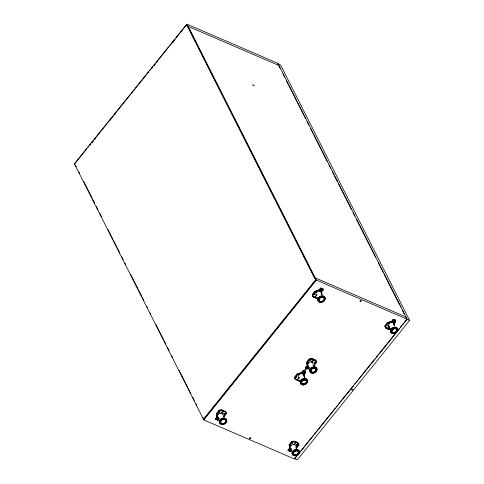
<?xml version="1.0" encoding="UTF-8"?>
<svg xmlns="http://www.w3.org/2000/svg" width="484" height="484" viewBox="0 0 484 484"><rect width="100%" height="100%" fill="white"/><g stroke="black" fill="none" stroke-linecap="round" stroke-linejoin="round"><path stroke-width="0.73" d="M224.63 413.578L224.195 414.014L223.947 413.566M311.158 362.298C312.216 358.983 315.574 359.134 311.841 362.31M314.382 293.988L313.953 294.423L313.65 294.054M314.872 362.256L314.34 362.685L314.189 362.238M224.727 413.572L224.516 414.201L223.85 413.995M314.969 362.25L314.394 362.77L314.055 362.286M223.662 416.99L226.143 413.905A3.43 2.523 -26.8 0 0 224.939 411.606L224.679 411.11L224.818 411.751A3.231 2.378 -26.8 0 1 225.992 413.687L223.56 416.863L225.871 413.445A3.43 2.523 -26.8 0 0 224.691 411.116L222.271 410.075A3.43 2.523 -26.8 0 0 218.937 410.42L216.457 413.499L217.08 417.317L215.731 419.507L215.695 418.896L217.153 417.081L216.778 413.753L219.337 410.547A3.025 2.226 -26.8 0 1 219.585 410.438M297.46 374.295L295.028 377.472A3.231 2.378 -26.8 0 0 296.202 379.408L298.731 380.69A3.231 2.378 -26.8 0 0 300.262 380.896M298.156 374.065L301.623 372.922L303.486 370.877L301.75 373.164L297.587 374.537L295.149 377.72A3.231 2.378 -26.8 0 0 296.329 379.656M318.127 298.386A3.43 2.523 -26.8 0 1 316.227 298.217L313.807 297.17A3.43 2.523 -26.8 0 1 312.597 294.871L312.718 294.435M312.942 296.299A3.43 2.523 -26.8 0 1 312.355 294.381L314.836 291.301L318.998 289.928L320.898 287.98L321.207 288.494L319.349 290.539L315.187 291.912L312.755 295.089A3.231 2.378 -26.8 0 0 313.928 297.025L316.33 298.059A3.231 2.378 -26.8 0 0 318.133 298.229M296.075 447.924L298.507 444.748A3.231 2.378 -26.8 0 0 297.333 442.806L297.454 443.054A3.231 2.378 -26.8 0 1 298.634 444.99L296.196 448.166M313.674 365.299L316.106 362.117A3.231 2.378 -26.8 0 0 314.933 360.181A3.025 2.226 -26.8 0 1 315.072 360.296M313.795 365.541L316.233 362.359A3.231 2.378 -26.8 0 0 315.054 360.423L314.921 360.175M390.769 329.689A3.43 2.523 -26.8 0 1 388.864 329.519L386.444 328.473A3.43 2.523 -26.8 0 1 385.24 326.174L387.702 322.967L391.865 321.594L393.329 319.779C394.176 319.361 395.543 319.972 395.567 320.94L394.109 322.755L394.436 325.599M386.577 328.334L386.444 328.085A3.231 2.378 -26.8 0 1 385.27 326.149L384.992 325.684L387.478 322.604L391.635 321.231L393.54 319.277L393.849 319.791L391.986 321.842L387.829 323.209L385.391 326.391A3.231 2.378 -26.8 0 0 386.571 328.327L388.967 329.362M313.553 294.066L313.844 294.508L314.485 294.042M220.916 413.542C222.156 410.22 225.229 410.565 221.599 413.639M389.705 323.554C389.251 321.86 386.885 323.826 389.402 323.808M295.948 376.691C296.88 375.481 297.17 377.677 295.966 376.988M321.624 289.178L319.984 291.435M321.636 289.378C321.539 287.859 319.47 290.938 319.379 291.174M301.726 373.884C303.063 370.575 305.936 371.101 302.379 374.065M308.877 363.212C308.967 361.578 305.852 363.127 308.52 363.399M391.967 322.556C393.304 319.252 396.178 319.773 392.621 322.737M218.974 411.521C220.087 410.287 220.129 412.985 219.004 411.908M296.456 444.911C297.503 443.767 297.521 446.03 296.432 445.213M176.2 37.716L187.078 24.2L277.883 63.325L407.129 319.204L294.556 459.032L203.758 419.9L74.415 163.78L186.515 24.539L186.969 24.738L315.973 280.121L203.873 419.362L203.419 419.168L315.52 279.927L186.515 24.539M74.512 164.028L86.805 148.751M87.755 147.578L88.699 146.404M89.643 145.23L90.593 144.05M92.008 142.29L92.958 141.116M94.374 139.35L106.674 124.079M107.617 122.9L110.927 118.792M111.877 117.612L112.82 116.438M114.242 114.678L130.795 94.114M131.739 92.94L132.689 91.766M135.526 88.239L148.769 71.789M149.713 70.616L150.663 69.436M151.607 68.262L152.551 67.088M153.972 65.328L154.916 64.148M156.338 62.388L168.632 47.111M169.582 45.938L172.891 41.824M173.835 40.65L174.784 39.476M90.006 145.176L90.95 144.002M91.893 142.828L93.315 141.068M94.259 139.888L95.209 138.714M109.868 120.504L111.29 118.737M112.234 117.564L113.183 116.39M114.127 115.216L115.071 114.036M132.102 92.892L133.046 91.712M133.995 90.538L134.939 89.365M151.964 68.214L152.914 67.04M153.858 65.866L155.279 64.1M156.223 62.926L157.167 61.752M172.304 42.949L175.141 39.428M176.091 38.248L177.035 37.074M203.758 419.9L316.33 280.073L187.078 24.2M217.08 417.317L216.699 413.989L219.185 410.904A3.43 2.523 -26.8 0 1 222.519 410.559L222.271 410.075M313.941 297.031L313.807 296.783A3.231 2.378 -26.8 0 1 312.628 294.847L315.084 291.785L319.246 290.412L321.207 288.494M215.816 419.138L217.28 417.323L216.899 413.995L219.518 410.898A3.231 2.378 -26.8 0 1 222.404 410.71L224.806 411.745M215.67 419.483L215.368 418.648L217.213 416.724M315.187 291.912L319.228 290.297L320.686 288.482C321.533 288.059 322.907 288.67 322.931 289.638L321.467 291.453L321.848 294.78M215.731 419.507L215.695 418.896M217.982 417.123L216.802 419.09L218.587 417.383M316.361 294.919L315.187 296.886L316.966 295.179M314.769 297.206L315.126 296.765M321.509 288.833L321.866 288.391M219.137 418.817L217.534 420.287L218.907 418.448M316.215 298.211L315.967 297.721L316.427 297.515A3.025 2.226 -26.8 0 0 316.651 297.575M322.15 290.061L322.828 288.809L320.898 287.98M321.721 294.538L321.346 291.205L322.804 289.39M217.534 420.287L219.028 418.69M322.931 289.638L323.016 289.269L321.666 291.459L322.041 294.786M223.668 415.677L225.066 413.947M295.53 379.075A3.43 2.523 -26.8 0 1 294.75 377.012L297.236 373.926L301.399 372.553L303.299 370.605L305.229 371.434L305.531 372.269L304.067 374.084L304.442 377.411L304.194 376.927M316.179 361.851A3.43 2.523 -26.8 0 0 314.933 359.793L312.513 358.747A3.43 2.523 -26.8 0 0 309.179 359.092L306.693 362.177L307.322 365.995L305.973 368.179L306.057 367.816M295.119 377.06L296.976 374.749M308.024 361.034L308.949 359.878M305.973 368.179L307.515 366.001L307.013 362.425L309.639 359.328A3.231 2.378 -26.8 0 1 312.525 359.14L315.181 360.277A3.43 2.523 -26.8 0 1 316.385 362.576L313.904 365.662M300.237 381.059A3.43 2.523 -26.8 0 1 298.628 380.841L296.202 379.801A3.43 2.523 -26.8 0 1 294.998 377.496L297.478 374.416L301.641 373.043L303.607 371.119M307.322 365.995L306.941 362.661L309.427 359.582A3.43 2.523 -26.8 0 1 312.761 359.237L312.513 358.747M307.515 366.001L307.14 362.673L309.76 359.57A3.231 2.378 -26.8 0 1 312.646 359.382L315.048 360.417M305.912 368.155L305.61 367.32L307.455 365.402M305.967 367.792L307.394 365.753M298.761 377.55L297.587 379.516L299.366 377.81M308.217 365.795C305.809 367.283 307.261 368.923 308.411 366.576M304.261 371.022L303.728 371.434M305.204 372.021L303.867 374.078L305.325 372.263L305.289 371.651L303.486 370.877M309.373 367.489L307.776 368.959L309.149 367.12M298.628 380.841L298.604 380.055M305.325 372.263L305.477 371.924M307.776 368.959L308.907 367.822M296.299 448.293L298.785 445.207L298.537 444.717A3.43 2.523 -26.8 0 0 297.333 442.418L294.913 441.378A3.43 2.523 -26.8 0 0 291.574 441.723L289.093 444.802L289.716 448.62L288.373 450.81L288.331 450.199L289.795 448.384L289.414 445.056L292.034 441.959A3.231 2.378 -26.8 0 1 293.673 441.547M290.884 443.084L291.973 441.85M289.716 448.62L289.341 445.292L291.822 442.207A3.43 2.523 -26.8 0 1 295.155 441.862L294.913 441.378L294.466 441.589A3.025 2.226 -26.8 0 0 294.006 441.487M385.24 326.174L387.72 323.088L391.883 321.715L393.849 319.791M288.373 450.81L289.916 448.626L289.535 445.298L292.161 442.201A3.231 2.378 -26.8 0 1 295.046 442.013M288.307 450.779L288.01 449.951L289.856 448.027M290.618 448.426L289.444 450.392L291.223 448.686M293.631 444.681C295.131 441.287 297.708 442.176 294.169 445.014M389.003 326.222C386.589 327.704 388.041 329.35 389.19 326.996M295.766 442.34L296.123 441.898M394.151 320.136L394.502 319.694M291.773 450.12L290.176 451.584L291.543 449.751M297.079 442.709L297.321 442.412L297.575 442.908A3.43 2.523 -26.8 0 1 298.785 445.207M394.793 321.364L395.47 320.112L393.54 319.277M394.285 325.169L393.982 322.507L395.446 320.692M290.176 451.584L291.671 449.993M395.567 320.94L395.652 320.571L394.303 322.761L394.605 325.423M295.845 447.555L297.708 445.25M297.962 454.506L294.647 458.626L297.37 459.8L353.302 390.328L350.573 389.154L340.621 401.514M298.912 453.326L313.602 435.074M314.552 433.9L315.501 432.72M316.445 431.54L335.406 407.994M336.356 406.814L337.306 405.64M338.249 404.461L339.671 402.694M353.302 385.766L350.93 388.712L353.653 389.886L409.585 320.414L280.52 64.904L277.792 63.731L280.182 68.45M354.724 384L355.667 382.826M356.617 381.646L357.567 380.472M358.517 379.293L375.106 358.686M376.528 356.92L377.472 355.74M378.421 354.566L399.276 328.66M400.226 327.48L401.647 325.714M402.597 324.54L403.541 323.36M404.491 322.181L406.863 319.24L409.585 320.414M309.415 359.303L309.578 359.219A3.025 2.226 -26.8 0 1 310.081 359.019M219.179 410.765L219.397 410.656A3.231 2.378 -26.8 0 1 219.663 410.535M386.438 325.097L387.115 325.242L386.48 325.811M315.846 291.459L314.836 291.301L315.084 291.785M386.498 325.145L387.025 325.375L386.492 325.726M309.5 360.023L310.026 360.169L309.494 360.598M291.997 442.612C290.854 443.834 292.844 443.308 292.282 442.618M309.494 359.945L310.123 360.163L309.554 360.683M387.684 322.846L387.478 322.604L387.72 323.088M388.525 322.574L391.06 321.733M298.283 373.896L300.189 373.267M316.76 292.505C314.606 292.663 316.088 290.557 317.093 292.088M320.093 288.815C319.016 290.563 326.646 292.33 321.152 289.275M216.039 418.073C214.769 419.114 221.297 421.6 218.157 418.981M188.191 26.396L278.99 65.522M74.415 163.78L74.869 163.979M315.223 277.883L406.022 317.008M316.33 280.073L407.129 319.204M315.52 279.927L315.973 280.121M313.85 294.042L314.152 294.169M386.492 325.345L386.795 325.472M313.814 296.789L316.203 297.817A3.231 2.378 -26.8 0 0 317.74 298.029M386.456 328.091L388.846 329.12A3.231 2.378 -26.8 0 0 390.927 329.229M309.494 360.217L309.796 360.35M314.34 362.304L314.642 362.437M307.11 362.353L306.693 362.177L306.941 362.661M307.866 367.429C301.514 364.851 312.368 371.736 308.399 367.659M305.664 367.665L307.842 368.983M305.852 367.937L307.655 368.717M299.348 374.537L298.053 374.374L298.876 375.124M296.25 376.667L296.553 376.8M219.936 410.438A3.231 2.378 -26.8 0 1 222.283 410.468L224.939 411.606M293.939 441.547A3.231 2.378 -26.8 0 1 294.919 441.771L297.575 442.908M297.442 443.048L294.919 441.771M219.252 411.545L219.554 411.672M224.098 413.632L224.401 413.759M291.894 442.848L292.197 442.975M296.734 444.935L297.037 445.062M218.568 414.11L217.274 413.947L218.096 414.697M290.733 446L289.91 445.25L291.326 445.522M288.059 450.295L289.027 450.713M215.61 419.265L217.413 420.039M288.246 450.568L290.049 451.342M295.736 379.202A3.43 2.523 -26.8 0 0 295.96 379.311L298.737 380.69M394.98 321.098C387.654 317.105 398.181 325.49 395.041 321.134M292.445 442.612L292.312 443.181L291.592 443.126M282.904 73.84L284.604 77.216M286.31 80.586L288.01 83.956M288.694 85.305L304.019 115.64M304.696 116.989L305.38 118.338M307.08 121.708L308.786 125.078M310.486 128.448L313.209 133.844M313.892 135.193L327.172 161.487M328.878 164.856L330.578 168.226M332.284 171.596L333.984 174.966M334.668 176.315L337.39 181.712M338.074 183.055L351.354 209.348M353.054 212.718L354.76 216.094M356.46 219.464L359.182 224.854M359.866 226.203L375.53 257.216M378.258 262.606L379.958 265.982M380.642 267.325L383.364 272.722M384.042 274.071L399.367 304.406M400.05 305.755L400.734 307.104M402.434 310.474L404.14 313.844M405.84 317.214L406.524 318.563M395.47 320.112L395.712 320.596M395.525 320.456L395.767 320.94M393.099 319.41L393.347 319.9M394.061 322.271L394.303 322.761M391.883 321.715L391.695 321.527M388.61 325.72L390.812 330.082M388.864 329.519L388.604 329.023A3.43 2.523 -26.8 0 0 388.858 329.12L388.979 329.368A3.231 2.378 -26.8 0 0 390.776 329.531M386.456 328.479L386.196 327.989A3.43 2.523 -26.8 0 1 384.992 325.684M322.828 288.809L323.076 289.299M322.882 289.154L323.13 289.638M320.462 288.107L320.711 288.597M321.418 290.969L321.666 291.459M319.246 290.412L318.998 289.928L315.048 291.543L312.785 294.895M315.979 297.727L316.227 298.217M313.559 296.686L313.82 297.176M312.355 294.381L312.597 294.871M314.921 359.787L315.181 360.277M316.137 362.092L316.385 362.576M309.179 359.092L309.427 359.582M308.03 368.366L308.278 368.856M305.93 367.568L306.088 368.034M305.61 367.32L305.858 367.81M305.289 371.651L305.531 372.269M303.299 370.605L303.547 371.095M302.863 370.738L303.208 371.349M304.067 374.084L303.819 373.6L304.242 377.405M301.75 373.164L301.453 372.849M297.236 373.926L297.587 374.537M295.96 379.311L296.22 379.807M294.75 377.012L294.998 377.496M291.574 441.723L291.943 442.315M289.341 445.292L289.093 444.802L289.493 444.82M289.989 451.124L290.237 451.614M288.01 449.951L288.252 450.441M226.143 413.905L225.901 413.415A3.231 2.378 -26.8 0 0 224.691 411.503A3.025 2.226 -26.8 0 1 224.836 411.624M218.937 410.42L219.3 411.013M216.457 413.499L216.699 413.989M217.788 419.689L218.036 420.179M217.352 419.822L217.6 420.312M215.368 418.648L215.616 419.138M75.552 165.328L76.23 166.671M78.953 172.062L79.636 173.411M83.72 181.5L92.226 198.343M92.91 199.692L94.61 203.062M96.31 206.432L98.016 209.802M99.716 213.166L101.416 216.536M107.884 229.343L112.99 239.447M113.673 240.796L116.396 246.187M117.074 247.536L119.802 252.926M121.502 256.296L123.202 259.666M124.902 263.036L125.586 264.379M130.692 274.488L138.182 289.311M138.86 290.66L141.582 296.051M142.266 297.4L143.966 300.77M146.688 306.16L147.372 307.509M150.094 312.9L150.772 314.243M155.878 324.353L163.368 339.175M164.052 340.524L165.752 343.894M167.452 347.264L169.152 350.634M171.881 356.024L172.558 357.374M179.026 370.175L187.538 387.019M188.216 388.368L190.938 393.758M192.638 397.128L194.344 400.498M196.044 403.868L196.728 405.211M202.85 417.341L203.873 419.362M305.229 371.434L305.283 371.779M393.813 323.596L393.952 324.812M321.176 292.294L321.315 293.51M303.746 373.836L303.898 375.167M220.395 423.609A3.836 2.819 -26.8 0 1 221.521 418.539A3.836 2.819 -26.8 0 1 226.603 420.203M226.409 421.219A3.836 2.819 -26.8 0 1 226.258 421.558M223.796 423.681A3.836 2.819 -26.8 0 1 223.396 423.821M221.037 423.887A3.836 2.819 -26.8 0 1 220.704 423.766M220.613 410.178A3.025 2.226 -26.8 0 1 221.363 410.184M225.266 412.059A3.025 2.226 -26.8 0 1 225.562 413.015M218.036 417.172A2.825 2.081 -26.8 0 1 219.349 413.433A2.825 2.081 -26.8 0 1 222.797 415.048M310.359 372.093A3.836 2.819 -26.8 0 1 312.343 366.939A3.836 2.819 -26.8 0 1 316.76 369.552M316.07 370.889A3.836 2.819 -26.8 0 1 315.798 371.192M315.495 371.476A3.836 2.819 -26.8 0 1 315.163 371.736M311.279 372.559A3.836 2.819 -26.8 0 1 310.946 372.438M310.595 358.892A3.025 2.226 -26.8 0 1 311.841 358.904M315.38 360.574A3.025 2.226 -26.8 0 1 315.61 360.901M308.477 365.983A2.825 2.081 -26.8 0 1 308.181 363.206A2.825 2.081 -26.8 0 1 311.593 361.851A2.825 2.081 -26.8 0 1 312.906 364.222M391.725 332.865A3.836 2.819 -26.8 0 1 392.542 327.638A3.836 2.819 -26.8 0 1 397.606 329.634M397.279 330.657A3.836 2.819 -26.8 0 1 397.08 330.989M396.85 331.31A3.836 2.819 -26.8 0 1 396.577 331.619M395.942 332.163A3.836 2.819 -26.8 0 1 395.591 332.399M386.238 327.595A3.025 2.226 -26.8 0 1 386.057 327.48M385.518 326.875A3.025 2.226 -26.8 0 1 385.379 326.5M390.534 328.89A3.025 2.226 -26.8 0 1 389.293 328.872M389.487 326.525A2.825 2.081 -26.8 0 1 388.797 323.869A2.825 2.081 -26.8 0 1 392.101 322.235A2.825 2.081 -26.8 0 1 393.77 324.395M292.517 454.5A3.836 2.819 -26.8 0 1 294.351 449.739A3.836 2.819 -26.8 0 1 299.215 451.179M294.036 455.275A3.836 2.819 -26.8 0 1 293.679 455.19M293.032 454.912A3.836 2.819 -26.8 0 1 292.76 454.718M292.475 441.644A3.025 2.226 -26.8 0 1 293.51 441.462M297.472 442.927A3.025 2.226 -26.8 0 1 297.636 443.054M297.908 443.356A3.025 2.226 -26.8 0 1 298.011 443.532M291.102 448.728A2.825 2.081 -26.8 0 1 291.568 444.953A2.825 2.081 -26.8 0 1 295.446 446.103M319.083 301.562A3.836 2.819 -26.8 0 1 319.718 296.444A3.836 2.819 -26.8 0 1 324.982 297.999M324.637 299.354A3.836 2.819 -26.8 0 1 324.443 299.687M320.16 301.816A3.836 2.819 -26.8 0 1 319.779 301.768M319.676 300.824A2.825 2.081 -26.8 0 1 318.72 299.808M312.882 295.573A3.025 2.226 -26.8 0 1 312.7 294.998M313.336 296.577A3.43 2.523 -26.8 0 1 313.13 296.444M317.298 297.962A3.43 2.523 -26.8 0 1 316.476 297.884M316.24 294.804A2.825 2.081 -26.8 0 1 318.024 291.114A2.825 2.081 -26.8 0 1 321.128 293.092M316.845 295.222A2.825 2.081 -26.8 0 1 316.415 294.968M301.822 384.308A3.836 2.819 -26.8 0 1 300.552 380.587A3.836 2.819 -26.8 0 1 305.404 378.421A3.836 2.819 -26.8 0 1 307.037 381.985M295.506 378.53A3.025 2.226 -26.8 0 1 295.282 378.198M299.777 380.267A3.025 2.226 -26.8 0 1 299.051 380.2M300.413 380.618A3.231 2.378 -26.8 0 1 298.616 380.448M298.816 377.593A2.825 2.081 -26.8 0 1 299.989 373.926A2.825 2.081 -26.8 0 1 303.589 375.221M299.245 377.847A2.825 2.081 -26.8 0 1 299.015 377.732M219.028 411.642C219.76 412.652 219.954 410.468 219.028 411.642M219.149 411.884L219.875 411.588L219.149 411.884M223.989 413.971L224.721 413.675L223.989 413.971M296.02 376.77C296.759 377.78 296.946 375.59 296.02 376.77M296.147 377.012C296.88 378.022 297.073 375.838 296.147 377.012M296.504 445.032C297.176 446.665 297.745 443.774 296.504 445.032M309.391 360.562C310.123 361.572 310.317 359.382 309.391 360.562M313.747 294.381C314.485 295.391 314.673 293.207 313.747 294.381M314.231 362.649C314.969 363.659 315.157 361.469 314.231 362.649M386.383 325.684C387.121 326.694 387.309 324.51 386.383 325.684M252.902 84.9L253.997 85.777L252.902 84.9M288.373 449.388C290.436 453.49 294.326 450.725 288.391 449.358M302.191 371.458C304.055 375.402 308.344 373.019 302.204 371.434M296.656 445.189L297.267 444.965L296.656 445.189M360.405 301.514A0.708 0.52 -26.8 0 0 361.336 300.758A0.708 0.52 -26.8 0 0 360.265 300.606A0.708 0.52 -26.8 0 0 360.405 301.514M249.962 438.698A0.708 0.52 -26.8 0 0 250.893 437.941A0.708 0.52 -26.8 0 0 249.817 437.79A0.708 0.52 -26.8 0 0 249.962 438.698M305.18 370.109A0.708 0.52 -26.8 0 0 306.112 369.346A0.708 0.52 -26.8 0 0 305.041 369.195A0.708 0.52 -26.8 0 0 305.18 370.109M222.785 423.603A2.62 1.93 -26.8 0 0 225.574 420.354A2.62 1.93 -26.8 0 0 221.321 420.602A2.62 1.93 -26.8 0 0 222.785 423.603M222.755 423.766A2.825 2.081 -26.8 0 0 225.756 420.263A2.825 2.081 -26.8 0 0 221.17 420.529A2.825 2.081 -26.8 0 0 222.755 423.766M222.555 424.504A3.836 2.819 -26.8 0 0 226.633 419.755A3.836 2.819 -26.8 0 0 220.408 420.118A3.836 2.819 -26.8 0 0 222.555 424.504M222.652 424.468A3.63 2.674 -26.8 0 0 226.512 419.967A3.63 2.674 -26.8 0 0 220.613 420.312A3.63 2.674 -26.8 0 0 222.652 424.468M313.057 372.341A2.62 1.93 -26.8 0 0 315.846 369.092A2.62 1.93 -26.8 0 0 311.593 369.34A2.62 1.93 -26.8 0 0 313.057 372.341M313.027 372.281A2.62 1.93 -26.8 0 0 315.816 369.032A2.62 1.93 -26.8 0 0 311.563 369.274A2.62 1.93 -26.8 0 0 313.027 372.281M312.997 372.438A2.825 2.081 -26.8 0 0 315.998 368.941A2.825 2.081 -26.8 0 0 311.412 369.207A2.825 2.081 -26.8 0 0 312.997 372.438M313.027 372.499A2.825 2.081 -26.8 0 0 316.028 369.002A2.825 2.081 -26.8 0 0 311.442 369.268A2.825 2.081 -26.8 0 0 313.027 372.499M312.797 373.182A3.836 2.819 -26.8 0 0 316.869 368.427A3.836 2.819 -26.8 0 0 310.649 368.79A3.836 2.819 -26.8 0 0 312.797 373.182M312.888 373.146A3.63 2.674 -26.8 0 0 316.754 368.639A3.63 2.674 -26.8 0 0 310.855 368.983A3.63 2.674 -26.8 0 0 312.888 373.146M393.843 332.762A2.62 1.93 -26.8 0 0 396.626 329.513A2.62 1.93 -26.8 0 0 392.373 329.761A2.62 1.93 -26.8 0 0 393.807 332.702A2.62 1.93 -26.8 0 0 396.596 329.453A2.62 1.93 -26.8 0 0 392.342 329.701A2.62 1.93 -26.8 0 0 393.843 332.762M393.776 332.865A2.825 2.081 -26.8 0 0 396.777 329.362A2.825 2.081 -26.8 0 0 392.191 329.628A2.825 2.081 -26.8 0 0 393.776 332.865A2.825 2.081 -26.8 0 0 396.807 329.423A2.825 2.081 -26.8 0 0 392.228 329.689A2.825 2.081 -26.8 0 0 393.807 332.925M393.577 333.609A3.836 2.819 -26.8 0 0 397.654 328.854A3.836 2.819 -26.8 0 0 391.429 329.217A3.836 2.819 -26.8 0 0 393.577 333.609M393.673 333.567A3.63 2.674 -26.8 0 0 397.533 329.066A3.63 2.674 -26.8 0 0 391.635 329.41A3.63 2.674 -26.8 0 0 393.673 333.567M295.458 454.966A2.62 1.93 -26.8 0 0 298.247 451.717A2.62 1.93 -26.8 0 0 293.988 451.965A2.62 1.93 -26.8 0 0 295.428 454.906A2.62 1.93 -26.8 0 0 298.217 451.657A2.62 1.93 -26.8 0 0 293.957 451.905A2.62 1.93 -26.8 0 0 295.458 454.966M295.391 455.069A2.825 2.081 -26.8 0 0 298.398 451.566A2.825 2.081 -26.8 0 0 293.812 451.832A2.825 2.081 -26.8 0 0 295.391 455.069M295.421 455.129A2.825 2.081 -26.8 0 0 298.428 451.626A2.825 2.081 -26.8 0 0 293.842 451.893A2.825 2.081 -26.8 0 0 295.421 455.129M295.192 455.807A3.836 2.819 -26.8 0 0 299.269 451.058A3.836 2.819 -26.8 0 0 293.044 451.421A3.836 2.819 -26.8 0 0 295.192 455.807M295.288 455.771A3.63 2.674 -26.8 0 0 299.148 451.269A3.63 2.674 -26.8 0 0 293.256 451.614A3.63 2.674 -26.8 0 0 295.288 455.771M321.201 301.465A2.62 1.93 -26.8 0 0 323.99 298.211A2.62 1.93 -26.8 0 0 319.73 298.459A2.62 1.93 -26.8 0 0 321.201 301.465M321.164 301.623A2.825 2.081 -26.8 0 0 324.171 298.126A2.825 2.081 -26.8 0 0 319.585 298.392A2.825 2.081 -26.8 0 0 321.164 301.623M320.934 302.306A3.836 2.819 -26.8 0 0 325.012 297.551A3.836 2.819 -26.8 0 0 318.787 297.914A3.836 2.819 -26.8 0 0 320.934 302.306M321.031 302.264A3.63 2.674 -26.8 0 0 324.891 297.763A3.63 2.674 -26.8 0 0 318.998 298.108A3.63 2.674 -26.8 0 0 321.031 302.264M303.601 384.09A2.62 1.93 -26.8 0 0 306.39 380.841A2.62 1.93 -26.8 0 0 302.131 381.089A2.62 1.93 -26.8 0 0 303.601 384.09M303.571 384.03A2.62 1.93 -26.8 0 0 306.354 380.781A2.62 1.93 -26.8 0 0 302.101 381.029A2.62 1.93 -26.8 0 0 303.571 384.03M303.535 384.187A2.825 2.081 -26.8 0 0 306.535 380.69A2.825 2.081 -26.8 0 0 301.956 380.956A2.825 2.081 -26.8 0 0 303.535 384.187M303.565 384.254A2.825 2.081 -26.8 0 0 306.566 380.751A2.825 2.081 -26.8 0 0 301.986 381.017A2.825 2.081 -26.8 0 0 303.565 384.254M303.335 384.931A3.836 2.819 -26.8 0 0 307.413 380.182A3.836 2.819 -26.8 0 0 301.187 380.539A3.836 2.819 -26.8 0 0 303.335 384.931M303.432 384.895A3.63 2.674 -26.8 0 0 307.292 380.394A3.63 2.674 -26.8 0 0 301.399 380.733A3.63 2.674 -26.8 0 0 303.432 384.895"/></g></svg>
